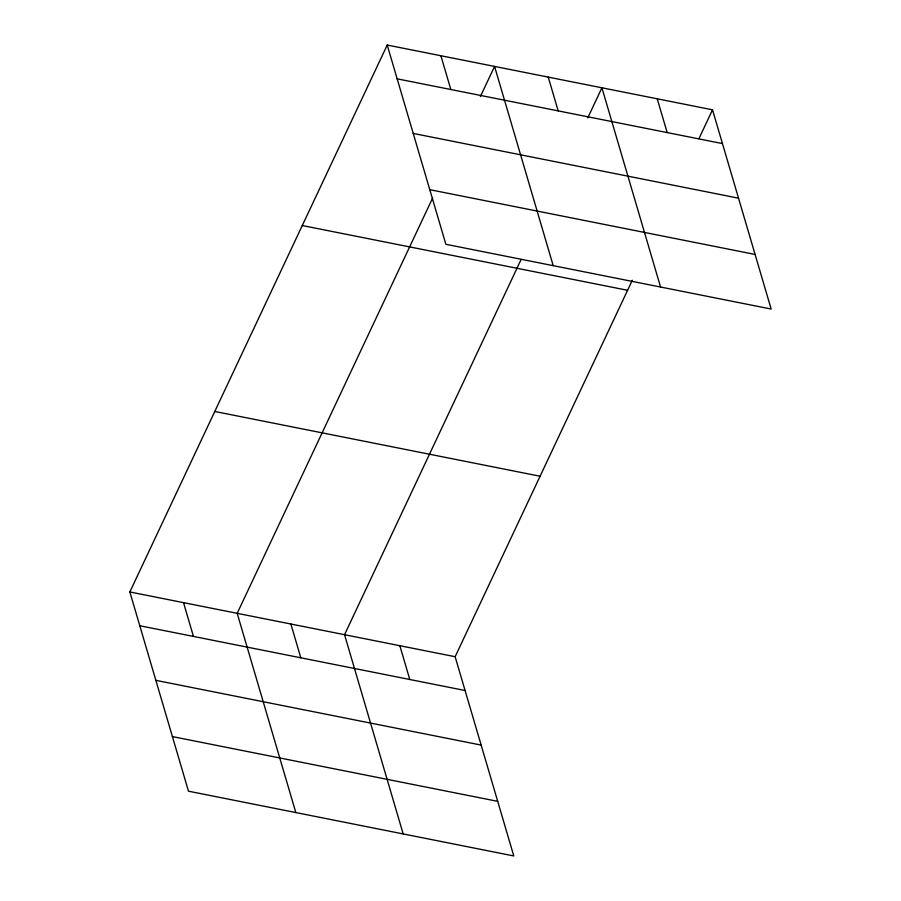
<?xml version="1.0" encoding="UTF-8"?>
<svg xmlns="http://www.w3.org/2000/svg" width="901" height="901" viewBox="0 0 901 901"><rect width="100%" height="100%" fill="white"/><g stroke="black" fill="none" stroke-linecap="round" stroke-linejoin="round"><path stroke-width="1.35" d="M632.311 280.256L455.14 656.716L513.784 855.95L188.478 791.191L129.845 591.957L387.216 45.05L712.522 109.809L771.155 309.043L445.86 244.284L387.216 45.05M432.638 198.017L237.188 613.333L295.832 812.567M480.413 96.497L494.57 66.415L553.203 265.649M521.116 259.499L344.542 634.698L403.175 833.932M587.767 117.873L601.913 87.791L660.557 287.025M698.951 138.63L712.522 109.809M397.161 78.837L722.467 143.586M413.232 133.427L738.538 198.186M429.788 189.683L755.094 254.442M302.285 225.532L627.592 290.291M214.776 411.475L540.082 476.235M129.845 591.957L455.14 656.716M139.779 625.745L465.085 690.504M155.85 680.345L481.157 745.093M172.406 736.59L497.712 801.349M657.223 98.795L667.168 132.582M548.247 77.103L558.181 110.891M440.893 55.738L450.838 89.514M399.841 645.713L409.786 679.489M290.865 624.01L300.81 657.798M183.511 602.645L193.456 636.433"/></g></svg>
